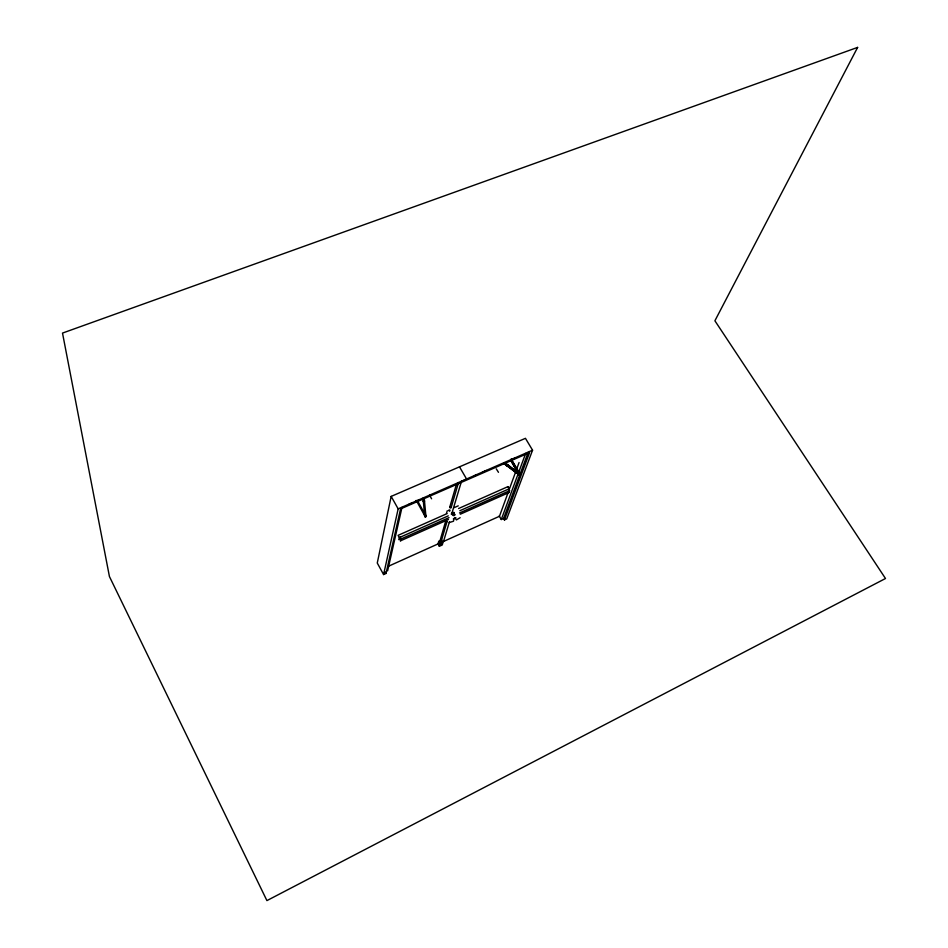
<?xml version="1.0" encoding="UTF-8"?>
<svg xmlns="http://www.w3.org/2000/svg" width="948" height="948" viewBox="0 0 948 948"><rect width="100%" height="100%" fill="white"/><g stroke="black" fill="none" stroke-linecap="round" stroke-linejoin="round"><path stroke-width="1.42" d="M520.393 474.213L519.99 475.268L518.994 475.078L511.019 460.562M518.935 474.545L503.838 463.43L504.431 462.79L507.607 464.615L519.516 473.87C520.357 475.292 518.971 475.742 519.895 473.716L511.126 458.974M520.215 475.019L511.778 460.42M424.68 516.328C424.894 514.503 424.704 517.798 426.031 516.542M417.819 501.267L425.676 515.451C427.524 517.395 424.42 514.61 425.51 516.553M441.673 540.087L442.775 542.28L442.278 544.97L439.339 546.297L439.836 543.678L438.723 541.403L440.69 540.526M445.963 520.938C444.411 522.526 448.38 522.265 446.508 520.902M456.379 484.464L449.743 507.168L450.229 508.021L451.141 507.618L458.24 483.516M451.141 507.618L450.656 506.765L449.743 507.168M445.619 521.305L439.73 541.735M441.104 541.675L446.982 521.744M425.569 516.601C426.884 513.911 425.391 518.852 424.728 516.115M424.846 515.641L425.154 516.435M504.419 519.942L506.718 518.912L532.563 450.193L525.441 438.32L391.169 496.397L377.268 563.029L383.584 574.547L386.026 573.445L400.554 508.934L529.588 452.575L504.419 519.942L503.566 518.485L528.131 452.386M383.584 574.547L398.16 508.863L391.169 496.397M387.625 570.815L401.999 507.37M399.416 537.587L398.847 539.649L399.807 539.199M400.257 537.255L401.146 538.914L400.72 540.727M399.89 537.421L400.779 539.08L400.352 540.893L448.463 519.48M423.069 498.304L424.052 498.269L423.069 498.304C422.263 503.021 425.794 502.89 424.052 498.269M446.484 513.413L447.278 510.688M438.723 541.403L438 543.915L439.339 546.297M443.51 541.462L449.482 521.673M452.326 511.849L461.652 480.778M452.196 513.141L452.291 514.705A1.955 1.766 16 0 0 453.251 515.546A2.417 2.192 16 0 0 454.696 515.356L453.819 512.418L452.196 513.141L452.563 513.792A1.967 1.766 16 0 0 453.523 514.634A2.429 2.192 16 0 0 454.981 514.444M453.547 513.33L453.819 512.418M504.739 463.904L504.372 463.323L504.372 463.999M518.852 474.735L503.838 463.43M424.692 516.15L423.341 501.137L424.526 501.35L425.889 515.795M508.329 489.263L509.23 490.851L508.531 492.747M508.01 492.841L499.466 516.269L443.617 541.415M509.514 488.706L519.066 462.529M508.673 489.097L509.574 490.697L508.886 492.593L460.278 514.219M499.181 515.902L501.279 519.516L525.678 453.381M503.744 463.691L504.336 463.051L507.832 465.053L519.919 474.581L519.551 473.87M518.935 474.308L510.948 460.775M439.742 541.403L440.441 540.976M426.114 516.47L425.723 515.25M424.787 515.866L416.231 500.39M457.896 483.053L456.983 483.978M461.084 481.667L460.527 482.733L456.889 483.836M504.62 464.034L504.348 463.406M506.208 465.278L506.801 464.639M506.362 465.729L507.607 464.615M507.239 465.705L507.832 465.053M519.741 475.007L519.694 474.96M519.468 474.083L520.239 474.261M425.19 516.056L425.818 516.02M426.162 516.269L425.095 516.648M425.083 516.21L425.711 516.186M440.891 542.114L439.801 541.901M520.203 474.818L518.994 474.261M451.521 513.105L452.551 512.524M451.224 514.077L452.255 513.508M439.599 542.955L442.586 541.699M388.633 566.169L438.154 543.868M439.836 543.868L442.787 542.552M439.659 545.207L442.598 543.891M501.279 519.516L503.566 518.485M448.297 515.854L399.321 537.599L398.089 535.347L447.053 513.626M459.816 510.735L509.242 488.789L507.95 486.632M400.779 539.08L449.02 517.632M459.507 512.963L509.574 490.697M453.31 518.971L455.952 517.786M504.158 463.465L504.277 463.975M454.234 507.607L458.24 505.841M458.583 508.519L507.998 486.608M398.16 508.863L532.563 450.193M408.683 504.454L412.688 502.701M415.354 501.539L419.36 499.797M463.513 480.518L464.804 479.961M474.391 475.766L477.093 474.593M482.496 472.234L486.537 470.469M510.83 459.863L514.883 458.097M498.47 472.317L496.266 468.833M425.889 516.494L424.834 516.376M423.543 501.385L424.526 501.35M423.306 501.67L424.289 501.634M454.898 517.869L456.426 519.919L460.147 517.691M459.496 466.843L466.558 479.001M453.985 518.366L453.511 521.222L449.257 522.549M429.551 495.164L431.601 498.79M385.184 571.917L386.026 573.445M448.819 510.332C449.625 512.963 451.047 508.685 448.819 510.332M857.62 47.4L714.899 320.779L885.491 578.505L266.921 900.6L109.423 576.503L62.509 333.08L857.62 47.4"/></g></svg>
